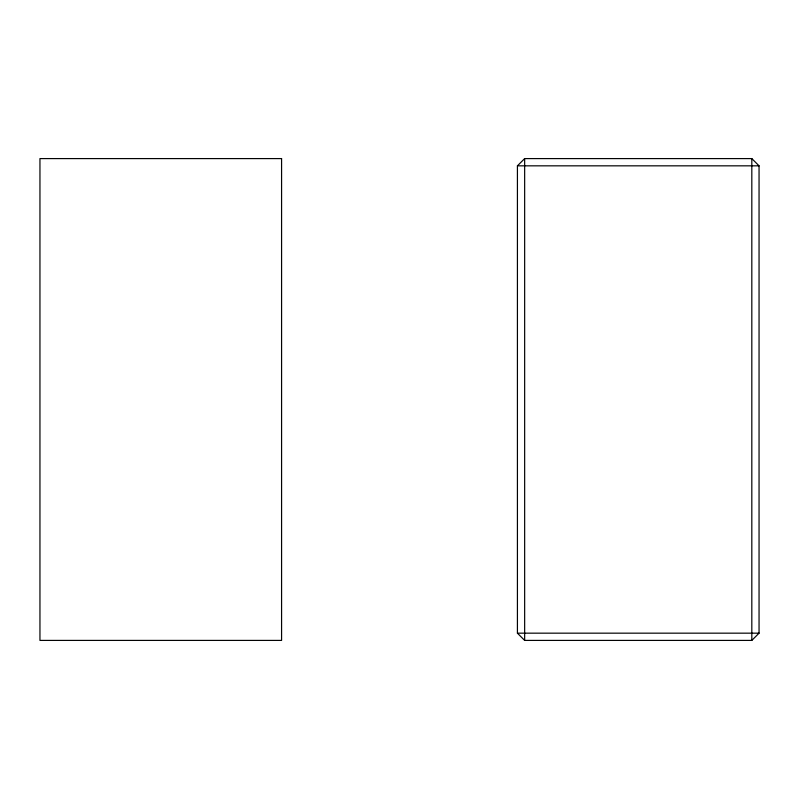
<?xml version="1.0" encoding="UTF-8"?>
<svg xmlns="http://www.w3.org/2000/svg" width="799" height="799" viewBox="0 0 799 799"><rect width="100%" height="100%" fill="white"/><g stroke="black" fill="none" stroke-linecap="round" stroke-linejoin="round"><path stroke-width="1.2" d="M517.422 165.832L524.653 158.592L751.819 158.592L759.05 165.832L759.05 633.168L751.819 640.408L524.653 640.408L517.422 633.168L517.422 165.832L759.05 165.832M517.422 633.168L759.05 633.168M751.819 158.592L751.819 640.408M524.653 158.592L524.653 640.408M281.578 158.592L39.95 158.592L39.95 640.408L281.578 640.408L281.578 158.592"/></g></svg>
